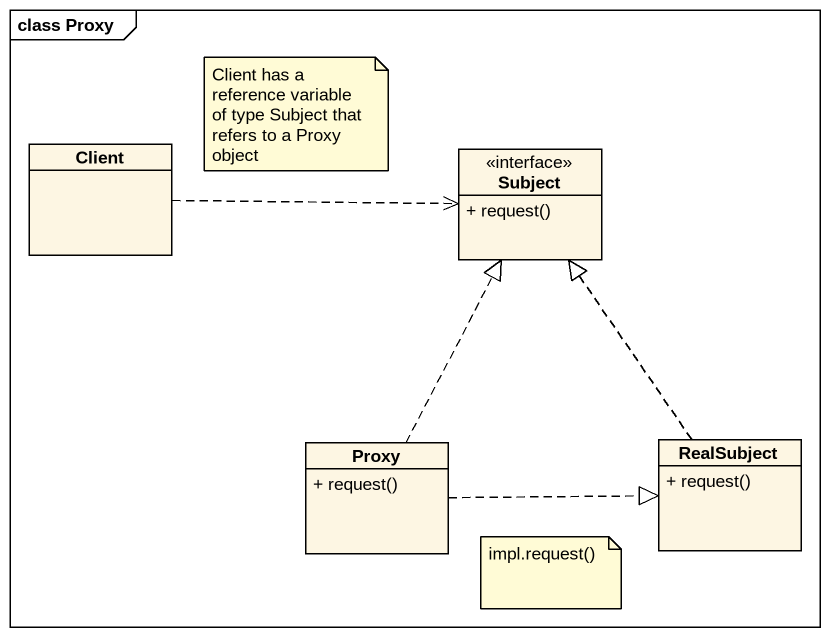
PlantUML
@startuml
mainframe class Proxy
hide circle
hide empty members
skinparam classAttributeIconSize 0
class Client
class Subject <<interface>> {
  + request()
}
class Proxy {
  + request()
}
class RealSubject {
  + request()
}
Client .right.> Subject
Proxy .up.|> Subject
Proxy .right.|> RealSubject
RealSubject .up.|> Subject
note as N1
  Client has a reference variable of type Subject that refers to a Proxy object
end note
note as N2
  impl.request()
end note
@enduml
